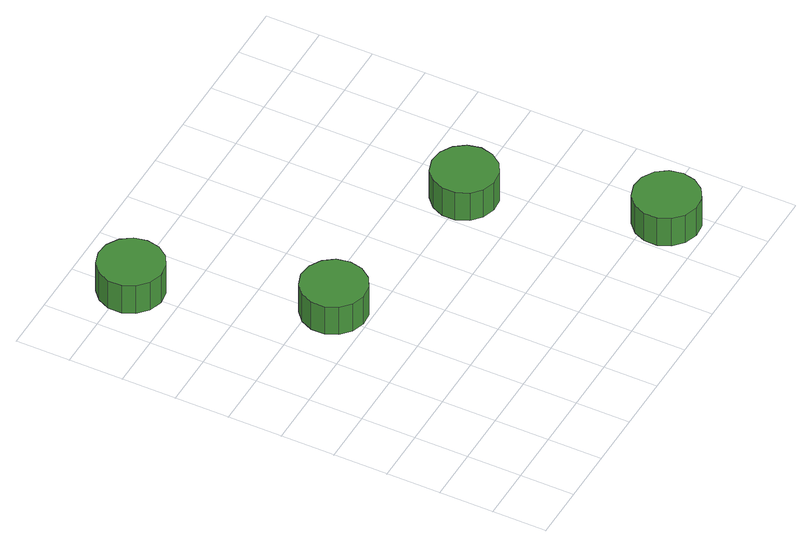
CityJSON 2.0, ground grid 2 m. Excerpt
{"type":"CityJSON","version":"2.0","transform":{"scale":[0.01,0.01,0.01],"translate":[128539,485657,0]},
"CityObjects":{
"tree1":{"type":"SolitaryVegetationObject","attributes":{"function":"something"},"geometry":[{"type":"MultiSurface","lod":"1","boundaries":[[[0,1,2,3,4,5,6,7,8,9,10,11,12,13,14]],[[15,16,17,18,19,20,21,22,23,24,25,26,27,28,29]],[[0,29,28,1]],[[1,28,27,2]],[[2,27,26,3]],[[3,26,25,4]],[[4,25,24,5]],[[5,24,23,6]],[[6,23,22,7]],[[7,22,21,8]],[[8,21,20,9]],[[9,20,19,10]],[[10,19,18,11]],[[11,18,17,12]],[[12,17,16,13]],[[13,16,15,14]],[[14,15,29,0]]]}]},
"tree2":{"type":"SolitaryVegetationObject","attributes":{"function":"something"},"geometry":[{"type":"MultiSurface","lod":"1","boundaries":[[[30,31,32,33,34,35,36,37,38,39,40,41,42,43,44]],[[45,46,47,48,49,50,51,52,53,54,55,56,57,58,59]],[[30,59,58,31]],[[31,58,57,32]],[[32,57,56,33]],[[33,56,55,34]],[[34,55,54,35]],[[35,54,53,36]],[[36,53,52,37]],[[37,52,51,38]],[[38,51,50,39]],[[39,50,49,40]],[[40,49,48,41]],[[41,48,47,42]],[[42,47,46,43]],[[43,46,45,44]],[[44,45,59,30]]]}]},
"tree3":{"type":"SolitaryVegetationObject","attributes":{"function":"something"},"geometry":[{"type":"MultiSurface","lod":"1","boundaries":[[[60,61,62,63,64,65,66,67,68,69,70,71,72,73,74]],[[75,76,77,78,79,80,81,82,83,84,85,86,87,88,89]],[[60,89,88,61]],[[61,88,87,62]],[[62,87,86,63]],[[63,86,85,64]],[[64,85,84,65]],[[65,84,83,66]],[[66,83,82,67]],[[67,82,81,68]],[[68,81,80,69]],[[69,80,79,70]],[[70,79,78,71]],[[71,78,77,72]],[[72,77,76,73]],[[73,76,75,74]],[[74,75,89,60]]]}]},
"tree4":{"type":"SolitaryVegetationObject","attributes":{"function":"something"},"geometry":[{"type":"MultiSurface","lod":"1","boundaries":[[[90,91,92,93,94,95,96,97,98,99,100,101,102,103,104]],[[105,106,107,108,109,110,111,112,113,114,115,116,117,118,119]],[[90,119,118,91]],[[91,118,117,92]],[[92,117,116,93]],[[93,116,115,94]],[[94,115,114,95]],[[95,114,113,96]],[[96,113,112,97]],[[97,112,111,98]],[[98,111,110,99]],[[99,110,109,100]],[[100,109,108,101]],[[101,108,107,102]],[[102,107,106,103]],[[103,106,105,104]],[[104,105,119,90]]]}]}
},
"vertices":[
[318,1577,203],[308,1625,203],[279,1665,203],[236,1690,203],[187,1695,203],[139,1680,203],[103,1647,203],[82,1602,203],[82,1552,203],[103,1507,203],[139,1474,203],[187,1458,203],[236,1464,203],[279,1488,203],[308,1528,203],[308,1528,78],[279,1488,78],[236,1464,78],[187,1458,78],[139,1474,78],[103,1507,78],[82,1552,78],[82,1602,78],[103,1647,78],[139,1680,78],[187,1695,78],[236,1690,78],[279,1665,78],[308,1625,78],[318,1577,78],
[546,930,197],[536,979,197],[507,1019,197],[464,1043,197],[415,1049,197],[368,1033,197],[331,1000,197],[311,955,197],[311,905,197],[331,860,197],[368,827,197],[415,812,197],[464,817,197],[507,842,197],[536,882,197],[536,882,72],[507,842,72],[464,817,72],[415,812,72],[368,827,72],[331,860,72],[311,905,72],[311,955,72],[331,1000,72],[368,1033,72],[415,1049,72],[464,1043,72],[507,1019,72],[536,979,72],[546,930,72],
[1227,793,216],[1216,841,216],[1187,881,216],[1144,906,216],[1095,911,216],[1048,896,216],[1011,863,216],[991,818,216],[991,768,216],[1011,723,216],[1048,690,216],[1095,675,216],[1144,680,216],[1187,705,216],[1216,745,216],[1216,745,91],[1187,705,91],[1144,680,91],[1095,675,91],[1048,690,91],[1011,723,91],[991,768,91],[991,818,91],[1011,863,91],[1048,896,91],[1095,911,91],[1144,906,91],[1187,881,91],[1216,841,91],[1227,793,91],
[1448,146,197],[1438,195,197],[1409,235,197],[1366,260,197],[1317,265,197],[1269,250,197],[1233,216,197],[1213,171,197],[1213,122,197],[1233,77,197],[1269,43,197],[1317,28,197],[1366,33,197],[1409,58,197],[1438,98,197],[1438,98,72],[1409,58,72],[1366,33,72],[1317,28,72],[1269,43,72],[1233,77,72],[1213,122,72],[1213,171,72],[1233,216,72],[1269,250,72],[1317,265,72],[1366,260,72],[1409,235,72],[1438,195,72],[1448,146,72]
]}
